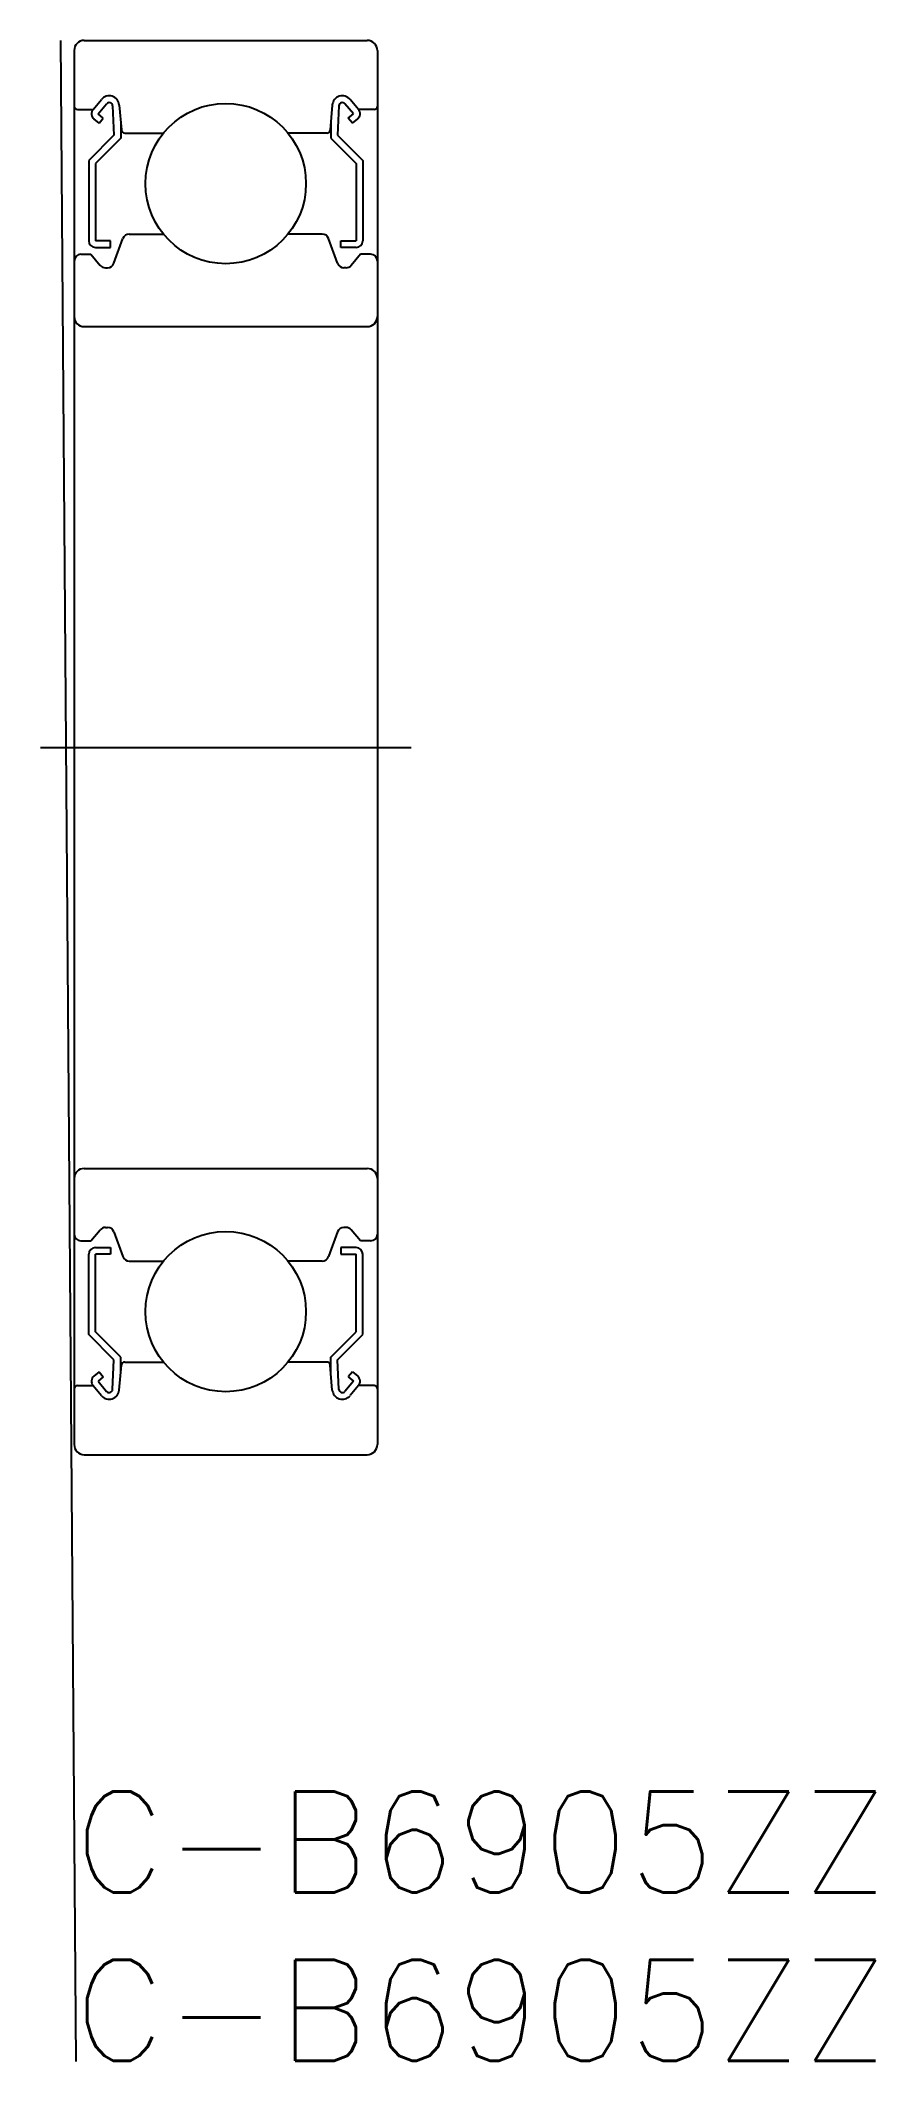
# Model space of a CAD drawing. Extents: x -1 to 23.8, y -8 to 52.
import ezdxf

# ---------------------------------------------------------------- set-up
doc = ezdxf.new("R2010")
doc.units = 0
doc.header["$LTSCALE"] = 0.5
doc.linetypes.add('CENTER', pattern=[50.8, 31.75, -6.35, 6.35, -6.35])
for name, color, linetype in [('MSM_CENTER', 1, 'CENTER'), ('MSM_CONTINUOUS', 7, 'CONTINUOUS'), ('MSM_PART_NUMBER', 7, 'CONTINUOUS')]:
    doc.layers.add(name, color=color, linetype=linetype)
doc.styles.get("Standard").update_dxf_attribs({"font": 'txt.shx', "height": 3, "bigfont": 'bigfont.shx'})

# ---------------------------------------------------------------- blocks, each defined once
blk = doc.blocks.new('*U7')
at = {"layer": 'MSM_PART_NUMBER'}
blk.add_text('C-B6905ZZ', height=3, dxfattribs=at).set_placement((0, -3))
blk = doc.blocks.new('*U8')
at = {"layer": 'MSM_PART_NUMBER'}
blk.add_text('C-B6905ZZ', height=3, dxfattribs=at).set_placement((0, -8))

msp = doc.modelspace()

# ---------------------------------------------------------------- linework, layer by layer
at = {"layer": 'MSM_CENTER'}
msp.add_line((-1, 31), (10, 31), dxfattribs=at)
at = {"layer": 'MSM_CONTINUOUS'}
for p, q in [((0.058, -8.024), (-0.395, 52.001)), ((0, 51.7), (0, 10.3)), ((0.3, 52), (8.7, 52)), ((9, 51.7), (9, 10.3)), ((0.1, 49.95), (0.56, 49.95)), ((0.56, 49.95), (0.81, 50.247)), ((0.713, 49.821), (0.963, 50.119)), ((0.866, 49.693), (0.713, 49.821)), ((1.14, 50.06), (1.183, 49.183)), ((1.338, 50.081), (1.403, 49.341)), ((7.662, 50.081), (7.597, 49.341)), ((7.86, 50.06), (7.817, 49.183)), ((8.287, 49.821), (8.037, 50.119)), ((8.134, 49.693), (8.287, 49.821)), ((8.44, 49.95), (8.19, 50.247)), ((8.9, 49.95), (8.44, 49.95)), ((0.738, 49.54), (0.585, 49.668)), ((0.738, 49.54), (0.866, 49.693)), ((1.383, 49.57), (1.383, 49.1)), ((1.503, 49.25), (2.651, 49.25)), ((7.497, 49.25), (6.349, 49.25)), ((7.617, 49.57), (7.617, 49.1)), ((8.262, 49.54), (8.134, 49.693)), ((8.262, 49.54), (8.415, 49.668)), ((1.183, 49.183), (0.433, 48.433)), ((1.383, 49.1), (0.633, 48.35)), ((7.617, 49.1), (8.367, 48.35)), ((7.817, 49.183), (8.567, 48.433)), ((0.433, 48.433), (0.433, 46.05)), ((0.633, 48.35), (0.633, 46.05)), ((8.367, 48.35), (8.367, 46.05)), ((8.567, 48.433), (8.567, 46.05)), ((1.638, 46.25), (2.651, 46.25)), ((7.362, 46.25), (6.349, 46.25)), ((0.2, 45.65), (0.5, 45.65)), ((0.5, 45.65), (0.776, 45.321)), ((1.083, 46.05), (0.633, 46.05)), ((0.633, 45.85), (1.083, 45.85)), ((1.083, 45.85), (1.083, 46.05)), ((1.182, 45.382), (1.45, 46.118)), ((7.818, 45.382), (7.55, 46.118)), ((7.917, 45.85), (7.917, 46.05)), ((7.917, 46.05), (8.367, 46.05)), ((8.367, 45.85), (7.917, 45.85)), ((8.5, 45.65), (8.224, 45.321)), ((8.8, 45.65), (8.5, 45.65)), ((0.929, 45.25), (0.994, 45.25)), ((8.071, 45.25), (8.006, 45.25)), ((0.3, 43.5), (8.7, 43.5)), ((0.3, 18.5), (8.7, 18.5)), ((0.2, 16.35), (0.5, 16.35)), ((0.5, 16.35), (0.776, 16.679)), ((0.929, 16.75), (0.994, 16.75)), ((1.182, 16.618), (1.45, 15.882)), ((7.818, 16.618), (7.55, 15.882)), ((8.071, 16.75), (8.006, 16.75)), ((8.5, 16.35), (8.224, 16.679)), ((8.8, 16.35), (8.5, 16.35)), ((0.433, 13.567), (0.433, 15.95)), ((0.633, 16.15), (1.083, 16.15)), ((0.633, 13.65), (0.633, 15.95)), ((1.083, 15.95), (0.633, 15.95)), ((1.083, 16.15), (1.083, 15.95)), ((1.638, 15.75), (2.651, 15.75)), ((7.362, 15.75), (6.349, 15.75)), ((8.367, 16.15), (7.917, 16.15)), ((7.917, 16.15), (7.917, 15.95)), ((7.917, 15.95), (8.367, 15.95)), ((8.367, 13.65), (8.367, 15.95)), ((8.567, 13.567), (8.567, 15.95)), ((1.183, 12.817), (0.433, 13.567)), ((1.383, 12.9), (0.633, 13.65)), ((7.617, 12.9), (8.367, 13.65)), ((7.817, 12.817), (8.567, 13.567)), ((1.14, 11.94), (1.183, 12.817)), ((1.338, 11.919), (1.403, 12.659)), ((1.383, 12.43), (1.383, 12.9)), ((1.503, 12.75), (2.651, 12.75)), ((7.497, 12.75), (6.349, 12.75)), ((7.662, 11.919), (7.597, 12.659)), ((7.617, 12.43), (7.617, 12.9)), ((7.86, 11.94), (7.817, 12.817)), ((0.1, 12.05), (0.56, 12.05)), ((0.56, 12.05), (0.81, 11.753)), ((0.738, 12.46), (0.585, 12.332)), ((0.866, 12.307), (0.713, 12.179)), ((0.713, 12.179), (0.963, 11.881)), ((0.738, 12.46), (0.866, 12.307)), ((8.287, 12.179), (8.037, 11.881)), ((8.262, 12.46), (8.134, 12.307)), ((8.134, 12.307), (8.287, 12.179)), ((8.44, 12.05), (8.19, 11.753)), ((8.262, 12.46), (8.415, 12.332)), ((8.9, 12.05), (8.44, 12.05)), ((0.3, 10), (8.7, 10))]:
    msp.add_line(p, q, dxfattribs=at)
for centre in [(4.5, 47.75), (4.5, 14.25)]:
    msp.add_circle(centre, 2.381, dxfattribs=at)
for centre, radius, start, end in [((0.3, 51.7), 0.3, 90, 180), ((8.7, 51.7), 0.3, 0, 90), ((0.1, 50.05), 0.1, 180, 270), ((0.713, 49.821), 0.2, 140.00004, 230.0841), ((1.039, 50.055), 0.3, 4.99669, 140.00004), ((1.04, 50.055), 0.1, 2.81985, 140.001), ((7.961, 50.055), 0.3, 39.99996, 175.00331), ((7.96, 50.055), 0.1, 39.999, 177.18015), ((8.287, 49.821), 0.2, 309.9159, 39.99996), ((8.9, 50.05), 0.1, 270, 0), ((1.503, 49.35), 0.1, 184.99669, 270.0005), ((7.497, 49.35), 0.1, 269.9995, 355.00331), ((1.638, 46.05), 0.2, 90.0005, 159.9919), ((7.362, 46.05), 0.2, 20.0081, 89.9995), ((0.2, 45.45), 0.2, 90, 180), ((0.633, 46.05), 0.2, 180, 270), ((8.367, 46.05), 0.2, 270, 0), ((8.8, 45.45), 0.2, 0, 90), ((0.929, 45.45), 0.2, 219.99193, 270), ((0.994, 45.45), 0.2, 270, 339.9919), ((8.006, 45.45), 0.2, 200.0081, 270), ((8.071, 45.45), 0.2, 270, 320.00807), ((0.3, 43.8), 0.3, 180, 270), ((8.7, 43.8), 0.3, 270, 0), ((0.3, 18.2), 0.3, 90, 180), ((8.7, 18.2), 0.3, 0, 90), ((0.2, 16.55), 0.2, 180, 270), ((0.929, 16.55), 0.2, 90, 140.00807), ((0.994, 16.55), 0.2, 20.0081, 90), ((8.006, 16.55), 0.2, 90, 159.9919), ((8.071, 16.55), 0.2, 39.99193, 90), ((8.8, 16.55), 0.2, 270, 0), ((0.633, 15.95), 0.2, 90, 180), ((1.638, 15.95), 0.2, 200.0081, 269.9995), ((7.362, 15.95), 0.2, 270.0005, 339.9919), ((8.367, 15.95), 0.2, 0, 90), ((1.503, 12.65), 0.1, 89.9995, 175.00331), ((7.497, 12.65), 0.1, 4.99669, 90.0005), ((0.1, 11.95), 0.1, 90, 180), ((0.713, 12.179), 0.2, 129.9159, 219.99996), ((8.287, 12.179), 0.2, 320.00004, 50.0841), ((8.9, 11.95), 0.1, 0, 90), ((1.039, 11.945), 0.3, 219.99996, 355.00331), ((1.04, 11.945), 0.1, 219.999, 357.18015), ((7.961, 11.945), 0.3, 184.99669, 320.00004), ((7.96, 11.945), 0.1, 182.81985, 320.001), ((0.3, 10.3), 0.3, 180, 270), ((8.7, 10.3), 0.3, 270, 0)]:
    msp.add_arc(centre, radius, start, end, dxfattribs=at)

# ---------------------------------------------------------------- block references
for name in ['*U7', '*U8']:
    msp.add_blockref(name, (0, 0), dxfattribs=at)

doc.saveas('drawing.dxf')
